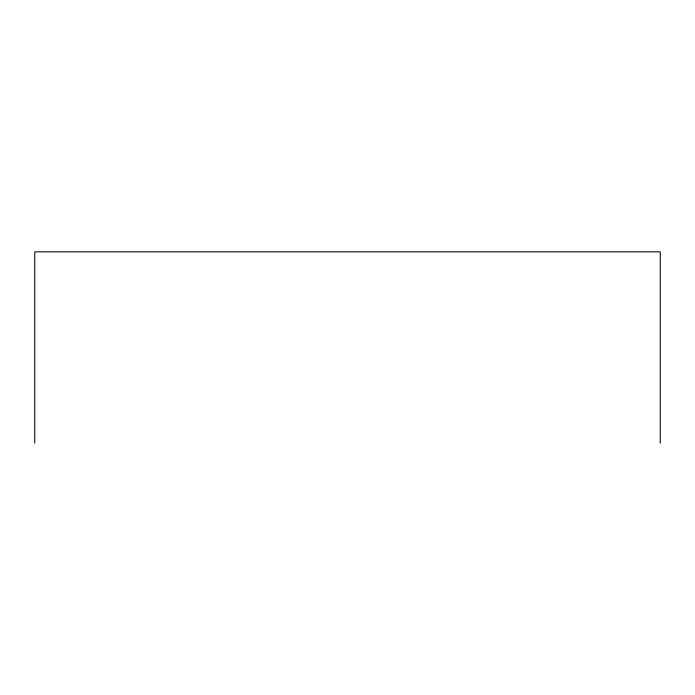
<?xml version="1.0" encoding="UTF-8"?>
<svg xmlns="http://www.w3.org/2000/svg" width="695" height="695" viewBox="0 0 695 695"><rect width="100%" height="100%" fill="white"/><g stroke="black" fill="none" stroke-linecap="round" stroke-linejoin="round"><path stroke-width="1.04" d="M660.25 443.149L660.25 251.851L34.75 251.851L34.75 443.149"/></g></svg>
